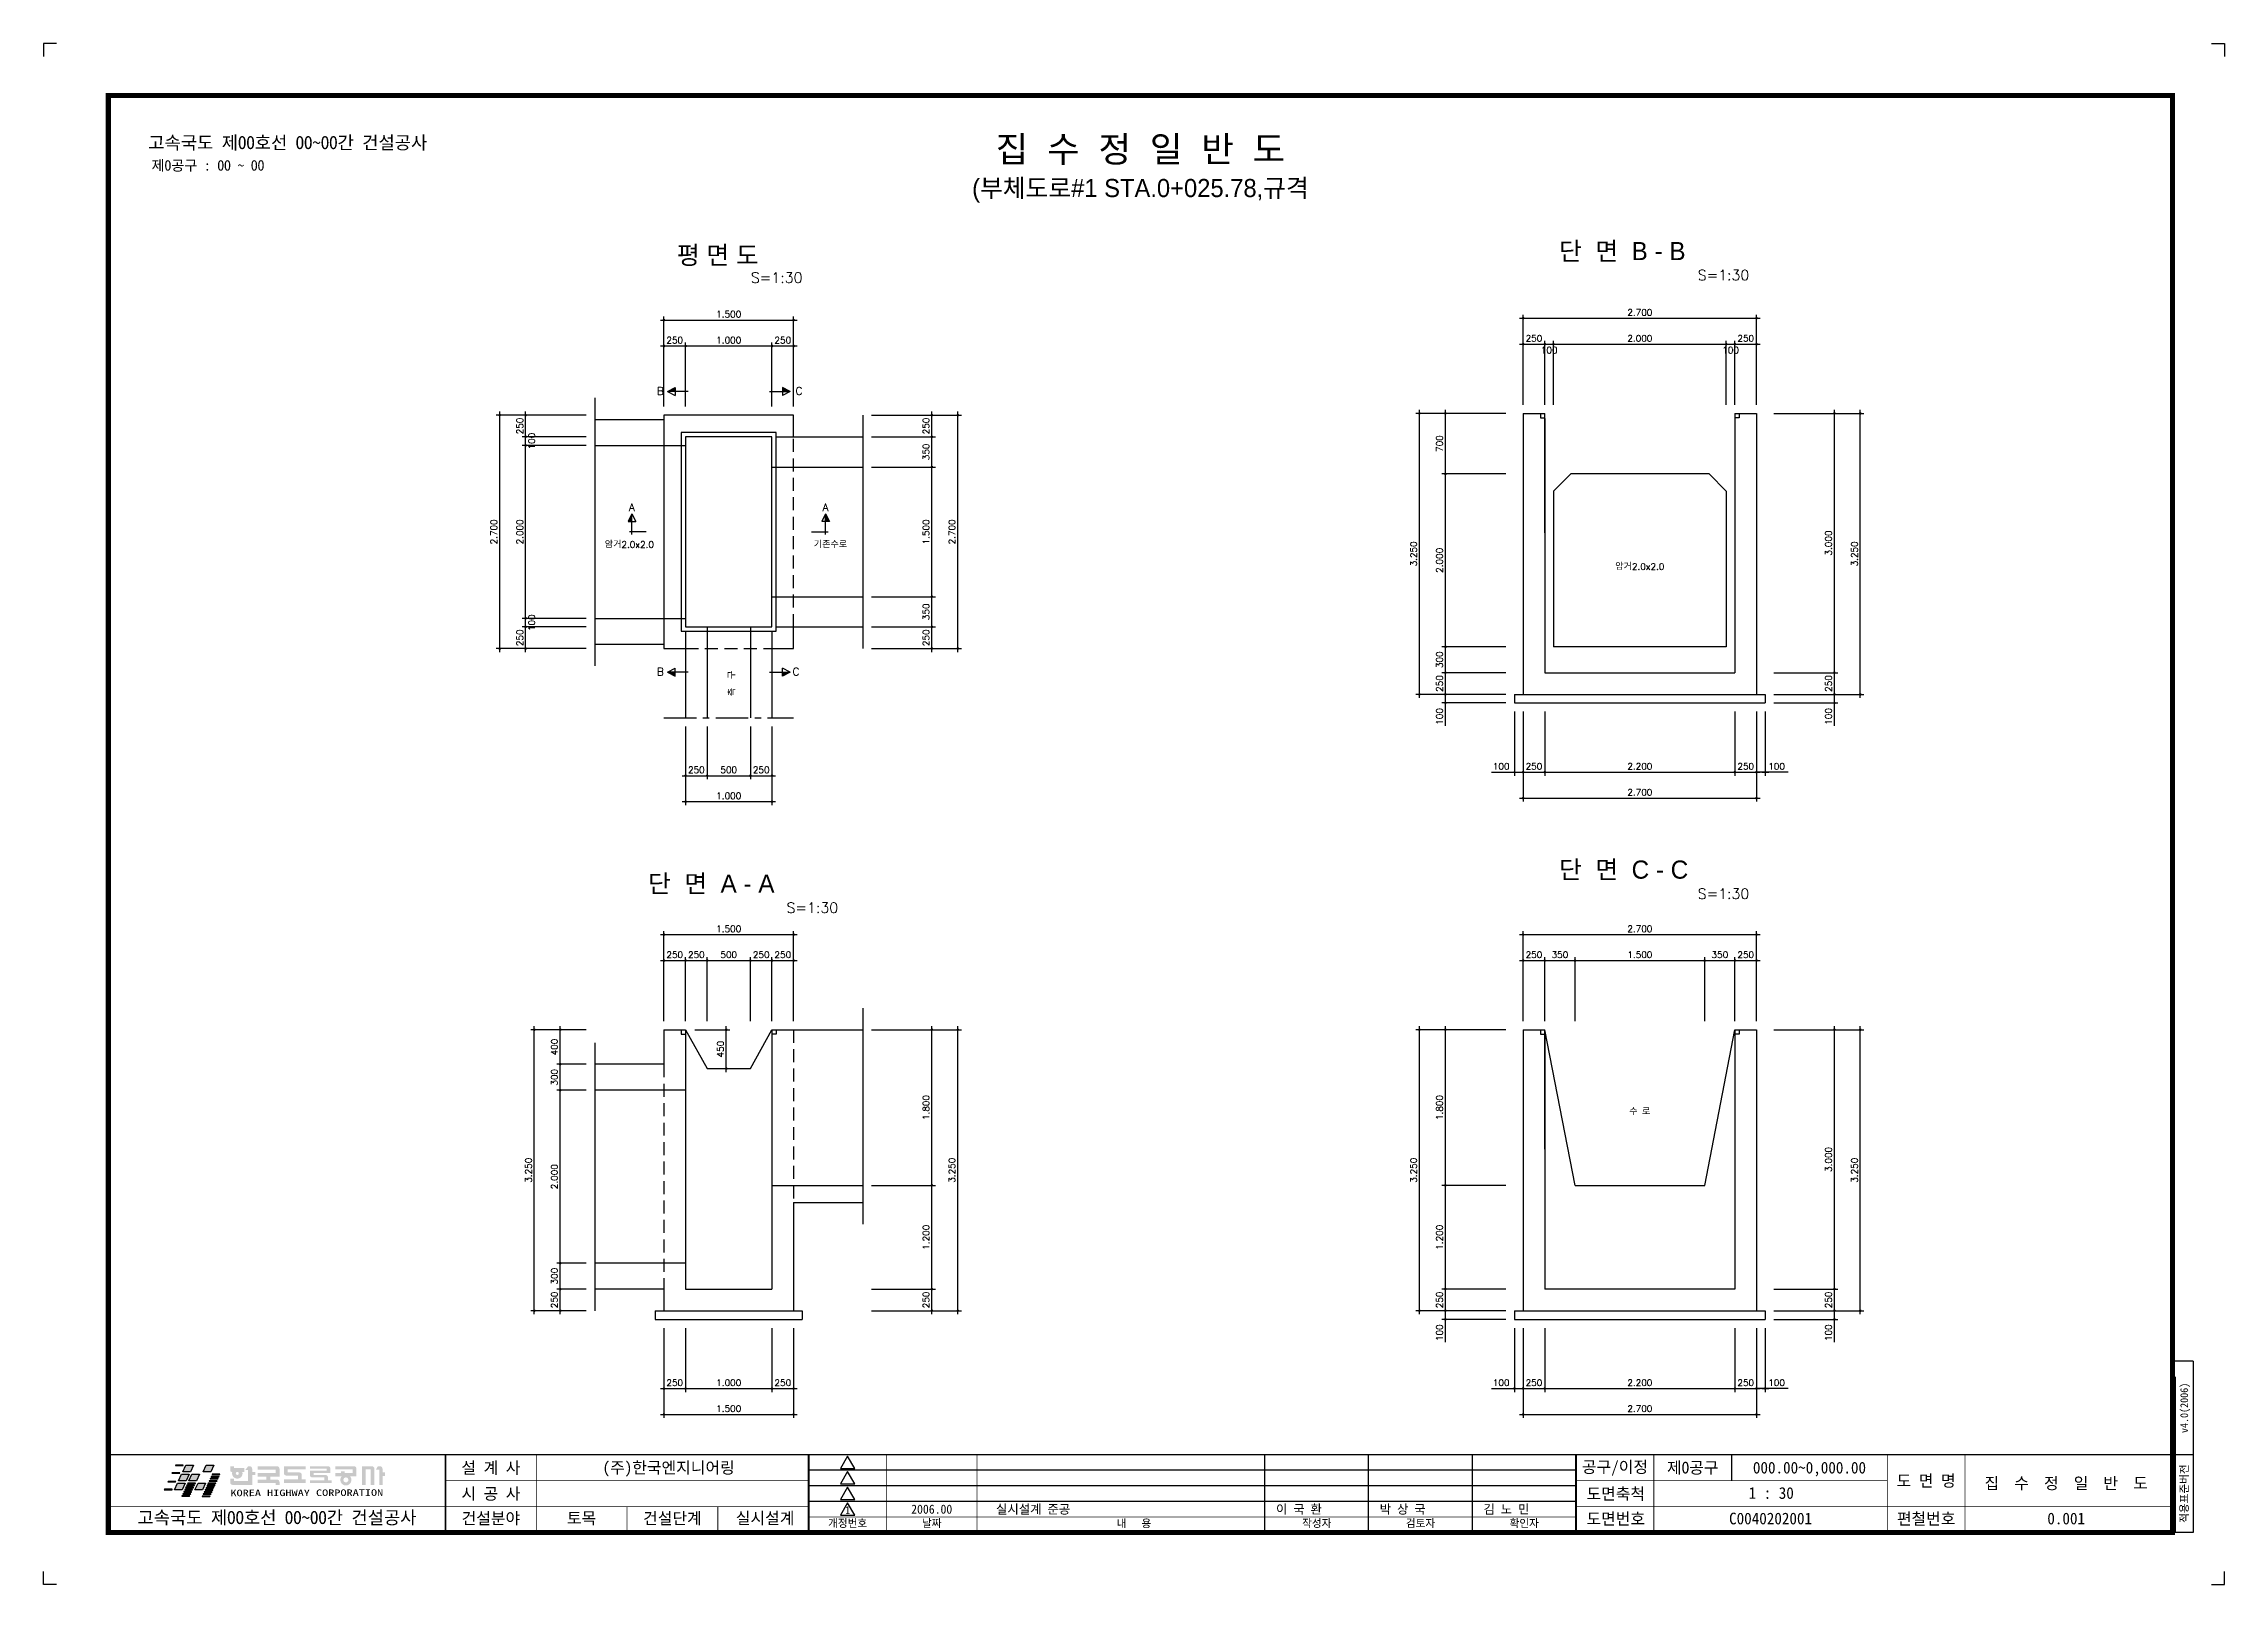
# Model space of a CAD drawing. Extents: x -43122 to -17892, y 49464 to 67284.
import ezdxf
from ezdxf.enums import TextEntityAlignment as Align

# ---------------------------------------------------------------- set-up
doc = ezdxf.new("R2010")
doc.units = 0
doc.header["$LTSCALE"] = 300
for name, pattern in [('A-CENTR01', [2, 1.25, -0.25, 0.25, -0.25]), ('A-DASHD01', [0.75, 0.5, -0.25]), ('CENTER', [2, 1.25, -0.25, 0.25, -0.25])]:
    doc.linetypes.add(name, pattern=pattern)
doc.layers.get('0').update_dxf_attribs({"linetype": 'CONTINUOUS'})
for name, color, linetype in [('CS-CONC-LEAN', 3, 'CONTINUOUS'), ('CS-CONC-MAJR', 4, 'CONTINUOUS'), ('CS-CONC-MINR', 3, 'A-DASHD01'), ('CS-CONC-REFR', 4, 'A-CENTR01'), ('CS-CUTL', 1, 'CONTINUOUS'), ('CS-DIML', 1, 'CONTINUOUS'), ('CS-DIMT', 3, 'CONTINUOUS'), ('CS-LEAL', 1, 'CONTINUOUS'), ('CS-MISC', 3, 'CONTINUOUS'), ('CX-BORD-LIN1', 4, 'CONTINUOUS'), ('CX-BORD-LIN2', 3, 'CONTINUOUS'), ('CX-BORD-TEX2', 7, 'CONTINUOUS'), ('CX-BORD-TEX3', 6, 'CONTINUOUS'), ('CX-MISC', 2, 'CONTINUOUS'), ('CZ-TEX1', 6, 'CONTINUOUS')]:
    doc.layers.add(name, color=color, linetype=linetype)
doc.styles.add('DTXT', font='ROMANS.SHX', dxfattribs={"bigfont": 'WHGTXT.SHX'})
doc.styles.add('GHS', font='romans', dxfattribs={"bigfont": 'WHGTXT.SHX'})
doc.styles.add('LOGOTEXT1', font='DotumChe.ttf', dxfattribs={"width": 0.97})
doc.styles.add('TB_TEXT', font='DotumChe.ttf')
doc.styles.add('TB_WBTXT', font='HYGTRE.TTF')
doc.styles.add('TB_WMTXT', font='DotumChe.ttf')
doc.styles.add('WBMTXT', font='')
doc.styles.add('WMMTXT', font='ROMANS.SHX', dxfattribs={"bigfont": 'WHGTXT.SHX'})
doc.styles.get('WBMTXT').set_extended_font_data('TaeGulim')

# ---------------------------------------------------------------- blocks, each defined once
blk = doc.blocks.new('CXGLOGO-UNIT-KHCS')
h = blk.add_hatch(color=256)
h.paths.add_polyline_path([(-7.93, -3.42), (-7.86, -3.27), (-10.86, -3.27), (-10.93, -3.42)])
h.paths.add_polyline_path([(-6.56, -0.42), (-6.49, -0.27), (-9.49, -0.27), (-9.56, -0.42)])
h.paths.add_polyline_path([(-5.01, 2.99), (-4.94, 3.14), (-7.94, 3.14), (-8.01, 2.99)])
h.paths.add_polyline_path([(-3.67, 5.93), (-3.6, 6.08), (-6.61, 6.08), (-6.67, 5.93)])
h.paths.add_polyline_path([(6.64, -6.02), (6.71, -5.87), (3.71, -5.87), (3.64, -6.02)])
h.paths.add_polyline_path([(7.02, -5.19), (7.09, -5.04), (4.09, -5.04), (4.02, -5.19)])
h.paths.add_polyline_path([(7.4, -4.36), (7.47, -4.21), (4.47, -4.21), (4.4, -4.36)])
h.paths.add_polyline_path([(7.78, -3.54), (7.84, -3.39), (4.84, -3.39), (4.77, -3.54)])
h.paths.add_polyline_path([(8.15, -2.71), (8.22, -2.56), (5.22, -2.56), (5.15, -2.71)])
h.paths.add_polyline_path([(8.53, -1.88), (8.6, -1.73), (5.6, -1.73), (5.53, -1.88)])
h.paths.add_polyline_path([(8.91, -1.05), (8.97, -0.9), (5.97, -0.9), (5.9, -1.05)])
h.paths.add_polyline_path([(9.34, -0.09), (9.41, 0.06), (6.41, 0.06), (6.34, -0.09)])
h.paths.add_polyline_path([(9.72, 0.74), (9.79, 0.89), (6.78, 0.89), (6.72, 0.74)])
h.paths.add_polyline_path([(10.09, 1.57), (10.16, 1.72), (7.16, 1.72), (7.09, 1.57)])
h.paths.add_polyline_path([(10.47, 2.4), (10.54, 2.55), (7.54, 2.55), (7.47, 2.4)])
h.paths.add_polyline_path([(-1.21, -5.97), (-1.14, -5.82), (-4.14, -5.82), (-4.21, -5.97)])
h.paths.add_polyline_path([(-0.83, -5.14), (-0.76, -4.99), (-3.76, -4.99), (-3.83, -5.14)])
h.paths.add_polyline_path([(-0.45, -4.31), (-0.39, -4.16), (-3.39, -4.16), (-3.46, -4.31)])
h.paths.add_polyline_path([(-0.08, -3.48), (-0.01, -3.33), (-3.01, -3.33), (-3.08, -3.48)])
h.paths.add_polyline_path([(0.3, -2.65), (0.37, -2.5), (-2.63, -2.5), (-2.7, -2.65)])
h.paths.add_polyline_path([(1.05, -1), (1.12, -0.85), (-1.88, -0.85), (-1.95, -1)])
h.paths.add_polyline_path([(0.68, -1.83), (0.74, -1.68), (-2.26, -1.68), (-2.32, -1.83)])
h.paths.add_polyline_path([(2.06, -0.9), (5.01, -0.9), (3.85, -3.44), (0.9, -3.44)])
h.paths.add_polyline_path([(5.19, 5.99), (8.14, 5.99), (6.98, 3.44), (4.03, 3.44)])
h.paths.add_polyline_path([(-2.69, 5.99), (0.26, 5.99), (-0.89, 3.44), (-3.85, 3.44)])
h.paths.add_polyline_path([(-0.32, 2.54), (2.63, 2.54), (1.48, 0), (-1.48, 0)])
h.paths.add_polyline_path([(-5.82, -0.9), (-2.87, -0.9), (-4.02, -3.44), (-6.98, -3.44)])
h.paths.add_polyline_path([(-4.26, 2.54), (-1.3, 2.54), (-2.46, 0), (-5.41, 0)])
at = {"linetype": 'Continuous'}
for points in [[(-5.01, 2.99), (-4.94, 3.14), (-7.94, 3.14), (-8.01, 2.99)], [(-3.67, 5.93), (-3.6, 6.08), (-6.61, 6.08), (-6.67, 5.93)], [(-4.26, 2.54), (-1.3, 2.54), (-2.46, 0), (-5.41, 0)], [(-2.69, 5.99), (0.26, 5.99), (-0.89, 3.44), (-3.85, 3.44)], [(-0.32, 2.54), (2.63, 2.54), (1.48, 0), (-1.48, 0)], [(5.19, 5.99), (8.14, 5.99), (6.98, 3.44), (4.03, 3.44)], [(9.34, -0.09), (9.41, 0.06), (6.41, 0.06), (6.34, -0.09)], [(9.72, 0.74), (9.79, 0.89), (6.78, 0.89), (6.72, 0.74)], [(10.09, 1.57), (10.16, 1.72), (7.16, 1.72), (7.09, 1.57)], [(10.47, 2.4), (10.54, 2.55), (7.54, 2.55), (7.47, 2.4)], [(-7.93, -3.42), (-7.86, -3.27), (-10.86, -3.27), (-10.93, -3.42)], [(-6.56, -0.42), (-6.49, -0.27), (-9.49, -0.27), (-9.56, -0.42)], [(-5.82, -0.9), (-2.87, -0.9), (-4.02, -3.44), (-6.98, -3.44)], [(-1.21, -5.97), (-1.14, -5.82), (-4.14, -5.82), (-4.21, -5.97)], [(-0.83, -5.14), (-0.76, -4.99), (-3.76, -4.99), (-3.83, -5.14)], [(-0.45, -4.31), (-0.39, -4.16), (-3.39, -4.16), (-3.46, -4.31)], [(-0.08, -3.48), (-0.01, -3.33), (-3.01, -3.33), (-3.08, -3.48)], [(0.3, -2.65), (0.37, -2.5), (-2.63, -2.5), (-2.7, -2.65)], [(0.68, -1.83), (0.74, -1.68), (-2.26, -1.68), (-2.32, -1.83)], [(1.05, -1), (1.12, -0.85), (-1.88, -0.85), (-1.95, -1)], [(2.06, -0.9), (5.01, -0.9), (3.85, -3.44), (0.9, -3.44)], [(6.64, -6.02), (6.71, -5.87), (3.71, -5.87), (3.64, -6.02)], [(7.02, -5.19), (7.09, -5.04), (4.09, -5.04), (4.02, -5.19)], [(7.4, -4.36), (7.47, -4.21), (4.47, -4.21), (4.4, -4.36)], [(7.78, -3.54), (7.84, -3.39), (4.84, -3.39), (4.77, -3.54)], [(8.15, -2.71), (8.22, -2.56), (5.22, -2.56), (5.15, -2.71)], [(8.53, -1.88), (8.6, -1.73), (5.6, -1.73), (5.53, -1.88)], [(8.91, -1.05), (8.97, -0.9), (5.97, -0.9), (5.9, -1.05)]]:
    blk.add_lwpolyline(points, close=True, dxfattribs=at)
blk = doc.blocks.new('CXGLOGO-KHCS')
h = blk.add_hatch(color=256)
h.paths.add_polyline_path([(14.47, 3.95, -0.000017), (14.47, 3.95), (14.47, 5.62), (15.9, 5.62), (15.9, 4.9), (19.97, 4.9), (19.97, 3.47), (19.16, 3.47, -1.35405), (15.27, 3.47), (14.94, 3.47, -0.414214)], flags=17)
h.paths.add_polyline_path([(16.62, 2.87, -1), (17.82, 2.87, -1)], flags=16)
h.paths.add_polyline_path([(22.96, 2.27), (24.16, 2.27), (24.16, 3.47), (22.96, 3.47), (22.96, 4.66, 0.414214), (22, 5.62), (21.4, 5.62), (20.33, 4.19), (21.4, 4.19), (21.4, -0.12), (15.9, -0.12), (15.9, 0.84), (14.47, 0.84), (14.47, -0.6, 0.414214), (15.42, -1.56), (22.96, -1.56)])
h.paths.add_polyline_path([(33.49, 4.66, 0.414209), (32.53, 5.62), (25.11, 5.62), (25.11, 4.3), (32.05, 4.3), (32.05, 2.99), (25.11, 2.99), (25.11, 1.67), (28.46, 1.67), (28.46, 0.48), (25.11, 0.48), (25.11, -0.84), (32.05, -0.84), (32.05, -1.56), (33.49, -1.56), (33.49, -0.48, 0.414201), (32.53, 0.48), (29.9, 0.48), (29.9, 1.67), (33.49, 1.67)])
h.paths.add_polyline_path([(41.14, 3.23), (36.6, 3.23), (36.6, 4.42), (43.54, 4.42), (43.54, 5.62), (35.16, 5.62), (35.16, 2.99, 0.414214), (36.12, 2.03), (40.67, 2.03), (40.67, 0.6), (35.16, 0.6), (35.16, -0.84), (43.54, -0.84), (43.54, 0.6), (42.1, 0.6), (42.1, 2.27, 0.414214)])
h.paths.add_polyline_path([(51.23, 2.27), (46.65, 2.27), (46.65, 2.99), (53.15, 2.99), (53.15, 4.66, 0.414214), (52.19, 5.62), (45.21, 5.62), (45.21, 4.66), (51.71, 4.66), (51.71, 3.95), (45.21, 3.95), (45.21, 2.27, 0.4142), (46.17, 1.31), (50.76, 1.31), (50.76, 0.24), (45.21, 0.24), (45.21, -0.84), (53.63, -0.84), (53.63, 0.24), (52.19, 0.24), (52.19, 1.31, 0.414214)])
h.paths.add_polyline_path([(63.18, 4.66, 0.414214), (62.22, 5.62), (55, 5.62), (55, 4.42), (61.74, 4.42), (61.74, 2.99), (58.61, 2.99), (58.61, 3.71), (57.17, 3.71), (57.17, 2.99), (55, 2.99), (55, 1.79), (57.48, 1.79, 2.236147), (60.69, 1.79), (63.18, 1.79)])
h.paths.add_polyline_path([(60.05, 0.36, -1), (58.13, 0.36, -1)], flags=16)
h.paths.add_polyline_path([(70.1, 4.66, 0.414214), (69.14, 5.62), (65.31, 5.62), (65.31, -1.56), (66.75, -1.56), (66.75, 4.42), (68.66, 4.42), (68.66, -1.56), (70.1, -1.56)])
h.paths.add_polyline_path([(73.21, 1.91), (74.16, 1.91), (74.16, 3.23), (73.21, 3.23), (73.21, 4.66, 0.414214), (72.25, 5.62), (71.41, 5.62), (70.69, 4.3), (72.01, 4.3), (72.01, -1.56), (73.21, -1.56)])
blk.add_blockref('CXGLOGO-UNIT-KHCS', (0, 0))
at = {"style": 'LOGOTEXT1', "width": 1.38278}
blk.add_text('KOREA HIGHWAY CORPORATION', height=2.5, rotation=0.14237, dxfattribs=at).set_placement((14.57, -5.93), (73.49, -5.78), align=Align.FIT)
blk = doc.blocks.new('CXBLKA1-KHCA')
at = {"layer": 'CX-BORD-LIN1', "const_width": 2}
blk.add_lwpolyline([(796, 0), (0, 0), (0, 554), (796, 554)], close=True, dxfattribs=at)
at = {"layer": 'CX-BORD-LIN1'}
for points, const_width in [([(796, 30), (0, 30)], 0.6), ([(130, 0), (130, 30)], 0.6), ([(165, 0), (165, 30)], 0.3), ([(270, 0), (270, 30)], 0.8), ([(270, 0), (270, 30)], 0.6), ([(300, 0), (300, 30)], 0.3), ([(335, 0), (335, 30)], 0.3), ([(566, 0), (566, 30)], 0.8), ([(566, 0), (566, 30)], 0.6), ([(686, 0), (686, 30)], 0.3), ([(566, 6), (270, 6)], 0.2)]:
    blk.add_lwpolyline(points, dxfattribs=dict(at, const_width=const_width))
for points in [[(285.08, 29.47), (282.34, 24.71), (287.83, 24.71)], [(285.08, 23.47), (282.34, 18.71), (287.83, 18.71)], [(285.08, 17.47), (282.34, 12.71), (287.83, 12.71)], [(285.08, 11.47), (282.34, 6.71), (287.83, 6.71)]]:
    blk.add_lwpolyline(points, close=True, dxfattribs=at)
for points in [[(446, 0), (446, 30)], [(486, 0), (486, 30)], [(526, 0), (526, 30)]]:
    blk.add_lwpolyline(points, dxfattribs=at)
at = {"layer": 'CX-BORD-LIN2'}
for p, q in [((804, 66.03), (796, 66.03)), ((797, 60), (797, 0)), ((804, 66.03), (804, 0)), ((804, 30), (796, 30)), ((804, 0), (797, 0))]:
    blk.add_line(p, q, dxfattribs=at)
at = {"layer": 'CX-BORD-LIN2', "const_width": 0.3}
for points in [[(596, 0), (596, 30)], [(716, 0), (716, 30)], [(270, 20), (130, 20)], [(686, 20), (566, 20)], [(270, 10), (0, 10)], [(200, 0), (200, 10)], [(235, 0), (235, 10)], [(796, 10), (566, 10)]]:
    blk.add_lwpolyline(points, dxfattribs=at)
at = {"layer": 'CX-BORD-LIN2'}
for points in [[(626, 20), (626, 30)], [(566, 24), (270, 24)], [(566, 18), (270, 18)], [(566, 12), (270, 12)]]:
    blk.add_lwpolyline(points, dxfattribs=at)
at = {"layer": 'CX-MISC'}
blk.add_line((811, 574), (816, 574), dxfattribs=at)
for points in [[(-20, 574), (-25, 574), (-25, 569)], [(811, 574), (816, 574), (816, 569)], [(-20, -20), (-25, -20), (-25, -15)], [(811, -20), (816, -20), (816, -15)]]:
    blk.add_lwpolyline(points, dxfattribs=at)
blk.add_blockref('CXGLOGO-KHCS', (32.49, 19.92), dxfattribs=at)
at = {"layer": 'CX-BORD-LIN1', "style": 'TB_TEXT'}
for tag, height, p in [('TR_RNUM4', 3, (285.11, 26.64)), ('TR_RDAT4', 3.5, (317.5, 27)), ('TR_DGN4', 3.5, (459.12, 27)), ('TR_CHK4', 3.5, (499.12, 27)), ('TR_APP4', 3.5, (539.12, 27)), ('TR_RNUM3', 3, (285.11, 20.64)), ('TR_RDAT3', 3.5, (317.5, 21)), ('TR_DGN3', 3.5, (459.12, 21)), ('TR_CHK3', 3.5, (499.12, 21)), ('TR_APP3', 3.5, (539.12, 21)), ('TR_RNUM2', 3, (285.11, 14.64)), ('TR_RNUM1', 3, (285.11, 8.64)), ('TR_RDAT2', 3.5, (317.5, 15)), ('TR_RDAT1', 3.5, (317.5, 9)), ('TR_DGN2', 3.5, (459.12, 15)), ('TR_DGN1', 3.5, (459.12, 9)), ('TR_CHK2', 3.5, (499.12, 15)), ('TR_CHK1', 3.5, (499.12, 9)), ('TR_APP2', 3.5, (539.12, 15)), ('TR_APP1', 3.5, (539.12, 9))]:
    blk.add_attdef(tag, text='', height=height, dxfattribs=at).set_placement(p, align=Align.MIDDLE_CENTER)
for tag, p in [('TR_RCON4', (342.3, 27)), ('TR_RCON3', (342.3, 21)), ('TR_RCON2', (342.3, 15)), ('TR_RCON1', (342.3, 9))]:
    blk.add_attdef(tag, text='', height=3.5, dxfattribs=at).set_placement(p, align=Align.MIDDLE_LEFT)
at = {"layer": 'CX-BORD-LIN2', "style": 'TB_TEXT'}
blk.add_text('적용표준버전', height=3, rotation=90, dxfattribs=at).set_placement((800.5, 15), align=Align.MIDDLE_CENTER)
blk.add_attdef('TD_VERSION', text='', height=3, rotation=90, dxfattribs=at).set_placement((800.5, 48.01), align=Align.MIDDLE_CENTER)
at = {"layer": 'CX-BORD-TEX2', "style": 'TB_WMTXT'}
for tag, height, p in [('TB_CNAME', 5, (15.34, 531.83)), ('TB_CSCOP', 4, (16.63, 523.83))]:
    blk.add_attdef(tag, text='', height=height, dxfattribs=at).set_placement(p, align=Align.BOTTOM_LEFT)
at = {"layer": 'CX-BORD-TEX2', "style": 'TB_WBTXT'}
for tag, height, p in [('TB_MTITIL', 10, (398, 533.33)), ('TB_STITL', 7, (398, 518.33))]:
    blk.add_attdef(tag, text='', height=height, dxfattribs=at).set_placement(p, align=Align.MIDDLE_CENTER)
at = {"layer": 'CX-BORD-TEX3', "style": 'TB_TEXT'}
for s, height, p in [('설 계 사', 4.5, (147.5, 25)), ('공구/이정', 4.5, (581, 25)), ('시 공 사', 4.5, (147.5, 15)), ('도면축척', 4.5, (581.29, 15)), ('도 면 명', 4.5, (701, 20)), ('건설분야', 4.5, (147.5, 5.53)), ('건설단계', 4.5, (217.5, 5.53)), ('개정번호', 3, (285.08, 3.66)), ('날짜', 3, (317.5, 3.66)), ('내   용', 3, (395.5, 3.58)), ('작성자', 3, (466, 3.66)), ('검토자', 3, (506, 3.66)), ('확인자', 3, (546, 3.66)), ('도면번호', 4.5, (581.29, 5.39)), ('편철번호', 4.5, (701, 5.39))]:
    blk.add_text(s, height=height, dxfattribs=at).set_placement(p, align=Align.MIDDLE)
for tag, height, p in [('TD_DCOMP', 4.5, (217.5, 25)), ('TD_CSECT', 4.5, (611, 25)), ('TD_CDIST', 4.5, (656, 25)), ('TD_DNAME_TOP', 4.5, (755, 25)), ('TD_CCOMP', 4.5, (217.5, 15)), ('TD_HSCAL', 4.5, (626.7, 15.24)), ('TD_VSCAL', 4.5, (655.78, 15.24)), ('TD_DNAME_MAIN', 4.5, (755, 19.01)), ('TD_DNAME_BOT', 3, (755, 13.65)), ('TD_CNAME', 5, (65, 5.75)), ('TD_FIELD', 4.5, (182.5, 5.53)), ('TD_CSTEP', 4.5, (253.24, 5.53)), ('TD_DWGCODE', 4.5, (641, 5.39)), ('TD_DWGNO', 4.5, (755, 5.39))]:
    blk.add_attdef(tag, text='', height=height, dxfattribs=at).set_placement(p, align=Align.MIDDLE_CENTER)

msp = doc.modelspace()

# ---------------------------------------------------------------- linework, layer by layer
at = {"layer": 'CS-CONC-LEAN'}
for p, q in [((-26104, 59758), (-23204, 59758)), ((-26104, 59758), (-26104, 59658)), ((-26104, 59658), (-23204, 59658)), ((-23204, 59758), (-23204, 59658)), ((-36045, 52629), (-34345, 52629)), ((-36045, 52629), (-36045, 52529)), ((-36045, 52529), (-34345, 52529)), ((-34345, 52629), (-34345, 52529)), ((-26104, 52629), (-23204, 52629)), ((-26104, 52629), (-26104, 52529)), ((-26104, 52529), (-23204, 52529)), ((-23204, 52629), (-23204, 52529))]:
    msp.add_line(p, q, dxfattribs=at)
at = {"layer": 'CS-CONC-MAJR'}
for p, q in [((-36745, 62937), (-35945, 62937)), ((-26004, 63008), (-26004, 59758)), ((-26004, 63008), (-25754, 63008)), ((-25804, 63008), (-25804, 62958)), ((-25804, 62958), (-25754, 62958)), ((-25754, 61628), (-25754, 63008)), ((-25754, 62947), (-25754, 60008)), ((-23554, 63008), (-23554, 60008)), ((-23554, 63008), (-23304, 63008)), ((-23504, 62958), (-23554, 62958)), ((-23504, 63008), (-23504, 62958)), ((-23354, 63008), (-23354, 63008)), ((-23304, 63008), (-23304, 59758)), ((-36745, 62637), (-35695, 62637)), ((-34645, 62737), (-33645, 62737)), ((-34695, 62387), (-33645, 62387)), ((-25654, 62108), (-25454, 62308)), ((-25654, 62108), (-25654, 60308)), ((-23854, 62308), (-25454, 62308)), ((-23854, 62308), (-23654, 62108)), ((-23654, 62108), (-23654, 60308)), ((-34695, 60887), (-33645, 60887)), ((-36745, 60637), (-35695, 60637)), ((-36745, 60337), (-35945, 60337)), ((-35695, 60487), (-35695, 59487)), ((-35445, 60537), (-35445, 59487)), ((-34945, 60537), (-34945, 59487)), ((-34695, 60487), (-34695, 59487)), ((-34645, 60537), (-33645, 60537)), ((-23654, 60308), (-25654, 60308)), ((-25754, 60008), (-23554, 60008)), ((-35945, 55879), (-35695, 55879)), ((-35945, 55879), (-35945, 55479)), ((-35745, 55879), (-35745, 55829)), ((-35745, 55829), (-35695, 55829)), ((-35695, 55879), (-35695, 52879)), ((-34695, 55879), (-33645, 55879)), ((-34695, 55879), (-34695, 52879)), ((-34645, 55829), (-34695, 55829)), ((-34645, 55879), (-34645, 55829)), ((-26004, 55879), (-26004, 52629)), ((-26004, 55879), (-25754, 55879)), ((-25804, 55879), (-25804, 55829)), ((-25804, 55829), (-25754, 55829)), ((-25754, 54499), (-25754, 55879)), ((-25404, 54079), (-25754, 55879)), ((-25754, 55819), (-25754, 52879)), ((-23904, 54079), (-23554, 55879)), ((-23554, 55879), (-23554, 52879)), ((-23554, 55879), (-23304, 55879)), ((-23504, 55829), (-23554, 55829)), ((-23504, 55879), (-23504, 55829)), ((-23354, 55879), (-23354, 55879)), ((-23304, 55879), (-23304, 52629)), ((-35945, 55479), (-36745, 55479)), ((-35695, 55179), (-36745, 55179)), ((-34695, 54079), (-33645, 54079)), ((-25404, 54079), (-23904, 54079)), ((-34445, 53879), (-33645, 53879)), ((-34445, 53879), (-34445, 52629)), ((-35695, 53179), (-36745, 53179)), ((-35945, 52879), (-36745, 52879)), ((-35945, 52879), (-35945, 52629)), ((-35695, 52879), (-34695, 52879)), ((-23554, 52879), (-25754, 52879))]:
    msp.add_line(p, q, dxfattribs=at)
for points in [[(-34445, 62737), (-34445, 62987), (-35945, 62987), (-35945, 60287), (-35695, 60287)], [(-34695, 60287), (-34445, 60287), (-34445, 60537)], [(-35695, 55879), (-35445, 55429), (-34945, 55429), (-34695, 55879)]]:
    msp.add_lwpolyline(points, dxfattribs=at)
for points in [[(-35745, 62787), (-35745, 60487), (-34645, 60487), (-34645, 62787)], [(-35695, 62737), (-35695, 60537), (-34695, 60537), (-34695, 62737)]]:
    msp.add_lwpolyline(points, close=True, dxfattribs=at)
at = {"layer": 'CS-CONC-MINR'}
for p, q in [((-34445, 55879), (-34445, 53879)), ((-35945, 55479), (-35945, 52879))]:
    msp.add_line(p, q, dxfattribs=at)
for points in [[(-34445, 60537), (-34445, 62737)], [(-35695, 60287), (-34695, 60287)]]:
    msp.add_lwpolyline(points, dxfattribs=at)
at = {"layer": 'CS-CUTL'}
for p, q in [((-36745, 63187), (-36745, 60087)), ((-33645, 62987), (-33645, 60287)), ((-33645, 56129), (-33645, 53629)), ((-36745, 55729), (-36745, 52629))]:
    msp.add_line(p, q, dxfattribs=at)
at = {"layer": 'CS-DIML'}
for p, q in [((-35985, 64087), (-35904, 64087)), ((-35945, 63787), (-35945, 64128)), ((-35945, 64087), (-34445, 64087)), ((-34485, 64087), (-34404, 64087)), ((-34445, 63787), (-34445, 64128)), ((-26045, 64108), (-25964, 64108)), ((-26004, 63808), (-26004, 64148)), ((-26004, 64108), (-23304, 64108)), ((-23345, 64108), (-23264, 64108)), ((-23304, 63808), (-23304, 64148)), ((-26004, 63108), (-26004, 63848)), ((-25754, 63108), (-25754, 63848)), ((-25654, 63108), (-25654, 63848)), ((-23654, 63108), (-23654, 63848)), ((-23554, 63108), (-23554, 63848)), ((-23304, 63108), (-23304, 63848)), ((-35985, 63787), (-35904, 63787)), ((-35945, 63087), (-35945, 63828)), ((-35945, 63787), (-34445, 63787)), ((-35735, 63787), (-35654, 63787)), ((-35695, 63087), (-35695, 63828)), ((-34735, 63787), (-34654, 63787)), ((-34695, 63087), (-34695, 63828)), ((-34485, 63787), (-34404, 63787)), ((-34445, 63087), (-34445, 63828)), ((-26045, 63808), (-25964, 63808)), ((-26004, 63808), (-23304, 63808)), ((-25795, 63808), (-25714, 63808)), ((-25695, 63808), (-25614, 63808)), ((-23695, 63808), (-23614, 63808)), ((-23595, 63808), (-23514, 63808)), ((-23345, 63808), (-23264, 63808)), ((-35695, 63098), (-35695, 63291)), ((-34695, 63098), (-34695, 63291)), ((-37545, 62987), (-37885, 62987)), ((-37845, 62947), (-37845, 63028)), ((-37845, 60287), (-37845, 62987)), ((-36845, 62987), (-37585, 62987)), ((-37545, 62947), (-37545, 63028)), ((-37545, 60287), (-37545, 62987)), ((-33545, 62987), (-32804, 62987)), ((-32845, 62947), (-32845, 63028)), ((-32845, 60287), (-32845, 62987)), ((-32845, 62987), (-32504, 62987)), ((-32545, 62947), (-32545, 63028)), ((-32545, 60287), (-32545, 62987)), ((-26904, 63008), (-27245, 63008)), ((-27204, 62967), (-27204, 63048)), ((-27204, 59758), (-27204, 63008)), ((-26204, 63008), (-26945, 63008)), ((-26904, 62967), (-26904, 63048)), ((-26904, 59758), (-26904, 63008)), ((-23104, 63008), (-22364, 63008)), ((-22404, 62967), (-22404, 63048)), ((-22404, 59758), (-22404, 63008)), ((-22404, 63008), (-22064, 63008)), ((-22104, 62967), (-22104, 63048)), ((-22104, 59758), (-22104, 63008)), ((-36845, 62737), (-37585, 62737)), ((-36845, 62637), (-37585, 62637)), ((-37545, 62697), (-37545, 62778)), ((-37545, 62597), (-37545, 62678)), ((-33545, 62737), (-32804, 62737)), ((-32845, 62697), (-32845, 62778)), ((-33545, 62387), (-32804, 62387)), ((-32845, 62347), (-32845, 62428)), ((-26904, 62267), (-26904, 62348)), ((-26204, 62308), (-26945, 62308)), ((-33545, 60887), (-32804, 60887)), ((-32845, 60847), (-32845, 60928)), ((-36845, 60637), (-37585, 60637)), ((-37545, 60597), (-37545, 60678)), ((-37545, 60497), (-37545, 60578)), ((-32845, 60497), (-32845, 60578)), ((-37845, 60247), (-37845, 60328)), ((-36845, 60537), (-37585, 60537)), ((-37545, 60247), (-37545, 60328)), ((-33545, 60537), (-32804, 60537)), ((-32845, 60247), (-32845, 60328)), ((-32545, 60247), (-32545, 60328)), ((-26204, 60308), (-26945, 60308)), ((-26904, 60267), (-26904, 60348)), ((-37545, 60287), (-37885, 60287)), ((-36845, 60287), (-37585, 60287)), ((-33545, 60287), (-32804, 60287)), ((-32845, 60287), (-32504, 60287)), ((-26904, 59967), (-26904, 60048)), ((-22404, 59967), (-22404, 60048)), ((-27204, 59717), (-27204, 59798)), ((-26204, 60008), (-26945, 60008)), ((-26904, 59717), (-26904, 59798)), ((-23104, 60008), (-22364, 60008)), ((-22404, 59717), (-22404, 59798)), ((-22104, 59717), (-22104, 59798)), ((-26904, 59758), (-27245, 59758)), ((-26204, 59758), (-26945, 59758)), ((-26204, 59658), (-26945, 59658)), ((-26904, 59393), (-26904, 59758)), ((-26104, 59558), (-26104, 58817)), ((-26004, 59558), (-26004, 58817)), ((-25754, 59558), (-25754, 58817)), ((-23554, 59558), (-23554, 58817)), ((-23304, 59558), (-23304, 58817)), ((-23204, 59558), (-23204, 58817)), ((-23104, 59758), (-22364, 59758)), ((-23104, 59658), (-22364, 59658)), ((-22404, 59758), (-22064, 59758)), ((-22404, 59393), (-22404, 59758)), ((-35695, 59387), (-35695, 58777)), ((-35445, 59387), (-35445, 58777)), ((-34945, 59387), (-34945, 58777)), ((-34695, 59387), (-34695, 58777)), ((-35735, 58817), (-35654, 58817)), ((-35695, 58817), (-34695, 58817)), ((-35695, 58817), (-35695, 58477)), ((-35485, 58817), (-35404, 58817)), ((-34985, 58817), (-34904, 58817)), ((-34735, 58817), (-34654, 58817)), ((-34695, 58817), (-34695, 58477)), ((-26369, 58858), (-26004, 58858)), ((-26145, 58858), (-26064, 58858)), ((-26045, 58858), (-25964, 58858)), ((-26004, 58858), (-23304, 58858)), ((-26004, 58858), (-26004, 58517)), ((-25795, 58858), (-25714, 58858)), ((-23595, 58858), (-23514, 58858)), ((-23345, 58858), (-23264, 58858)), ((-23304, 58858), (-23304, 58517)), ((-22939, 58858), (-23304, 58858)), ((-23245, 58858), (-23164, 58858)), ((-26045, 58558), (-25964, 58558)), ((-26004, 58558), (-23304, 58558)), ((-23345, 58558), (-23264, 58558)), ((-35735, 58517), (-35654, 58517)), ((-35695, 58517), (-34695, 58517)), ((-34735, 58517), (-34654, 58517)), ((-35945, 56679), (-35945, 57020)), ((-34445, 56679), (-34445, 57020)), ((-26004, 56679), (-26004, 57020)), ((-23304, 56679), (-23304, 57020)), ((-35985, 56979), (-35904, 56979)), ((-35945, 56979), (-34445, 56979)), ((-34485, 56979), (-34404, 56979)), ((-26045, 56979), (-25964, 56979)), ((-26004, 56979), (-23304, 56979)), ((-23345, 56979), (-23264, 56979)), ((-35985, 56679), (-35904, 56679)), ((-35945, 55979), (-35945, 56720)), ((-35945, 56679), (-34445, 56679)), ((-35735, 56679), (-35654, 56679)), ((-35695, 55979), (-35695, 56720)), ((-35485, 56679), (-35404, 56679)), ((-35445, 55979), (-35445, 56720)), ((-34985, 56679), (-34904, 56679)), ((-34945, 55979), (-34945, 56720)), ((-34735, 56679), (-34654, 56679)), ((-34695, 55979), (-34695, 56720)), ((-34485, 56679), (-34404, 56679)), ((-34445, 55979), (-34445, 56720)), ((-26045, 56679), (-25964, 56679)), ((-26004, 55979), (-26004, 56720)), ((-26004, 56679), (-23304, 56679)), ((-25795, 56679), (-25714, 56679)), ((-25754, 55979), (-25754, 56720)), ((-25445, 56679), (-25364, 56679)), ((-25404, 55979), (-25404, 56720)), ((-23945, 56679), (-23864, 56679)), ((-23904, 55979), (-23904, 56720)), ((-23595, 56679), (-23514, 56679)), ((-23554, 55979), (-23554, 56720)), ((-23345, 56679), (-23264, 56679)), ((-23304, 55979), (-23304, 56720)), ((-37145, 55879), (-37485, 55879)), ((-37445, 55839), (-37445, 55920)), ((-37445, 52629), (-37445, 55879)), ((-36845, 55879), (-37185, 55879)), ((-37145, 55839), (-37145, 55920)), ((-37145, 52629), (-37145, 55879)), ((-35588, 55879), (-35183, 55879)), ((-35224, 55839), (-35224, 55920)), ((-35224, 55429), (-35224, 55879)), ((-33545, 55879), (-32804, 55879)), ((-32845, 55839), (-32845, 55920)), ((-32845, 52629), (-32845, 55879)), ((-32845, 55879), (-32504, 55879)), ((-32545, 55839), (-32545, 55920)), ((-32545, 52629), (-32545, 55879)), ((-26904, 55879), (-27245, 55879)), ((-27204, 55839), (-27204, 55920)), ((-27204, 52629), (-27204, 55879)), ((-26204, 55879), (-26945, 55879)), ((-26904, 55839), (-26904, 55920)), ((-26904, 52629), (-26904, 55879)), ((-23104, 55879), (-22364, 55879)), ((-22404, 55839), (-22404, 55920)), ((-22404, 52629), (-22404, 55879)), ((-22404, 55879), (-22064, 55879)), ((-22104, 55839), (-22104, 55920)), ((-22104, 52629), (-22104, 55879)), ((-37145, 55439), (-37145, 55520)), ((-36845, 55479), (-37185, 55479)), ((-35224, 55389), (-35224, 55470)), ((-36845, 55179), (-37185, 55179)), ((-37145, 55139), (-37145, 55220)), ((-33545, 54079), (-32804, 54079)), ((-32845, 54039), (-32845, 54120)), ((-26204, 54079), (-26945, 54079)), ((-26904, 54039), (-26904, 54120)), ((-36845, 53179), (-37185, 53179)), ((-37145, 53139), (-37145, 53220)), ((-36845, 52879), (-37185, 52879)), ((-37145, 52839), (-37145, 52920)), ((-33545, 52879), (-32804, 52879)), ((-32845, 52839), (-32845, 52920)), ((-26204, 52879), (-26945, 52879)), ((-26904, 52839), (-26904, 52920)), ((-23104, 52879), (-22364, 52879)), ((-22404, 52839), (-22404, 52920)), ((-37145, 52629), (-37485, 52629)), ((-37445, 52589), (-37445, 52670)), ((-36845, 52629), (-37185, 52629)), ((-37145, 52589), (-37145, 52670)), ((-33545, 52629), (-32804, 52629)), ((-32845, 52589), (-32845, 52670)), ((-32845, 52629), (-32504, 52629)), ((-32545, 52589), (-32545, 52670)), ((-26904, 52629), (-27245, 52629)), ((-27204, 52589), (-27204, 52670)), ((-26204, 52629), (-26945, 52629)), ((-26204, 52529), (-26945, 52529)), ((-26904, 52589), (-26904, 52670)), ((-26904, 52264), (-26904, 52629)), ((-23104, 52629), (-22364, 52629)), ((-23104, 52529), (-22364, 52529)), ((-22404, 52589), (-22404, 52670)), ((-22404, 52629), (-22064, 52629)), ((-22404, 52264), (-22404, 52629)), ((-22104, 52589), (-22104, 52670)), ((-35945, 52429), (-35945, 51689)), ((-35695, 52429), (-35695, 51689)), ((-34695, 52429), (-34695, 51689)), ((-34445, 52429), (-34445, 51689)), ((-26104, 52429), (-26104, 51689)), ((-26004, 52429), (-26004, 51689)), ((-25754, 52429), (-25754, 51689)), ((-23554, 52429), (-23554, 51689)), ((-23304, 52429), (-23304, 51689)), ((-23204, 52429), (-23204, 51689)), ((-35985, 51729), (-35904, 51729)), ((-35945, 51729), (-35945, 51389)), ((-35945, 51729), (-34445, 51729)), ((-35735, 51729), (-35654, 51729)), ((-34735, 51729), (-34654, 51729)), ((-34485, 51729), (-34404, 51729)), ((-34445, 51729), (-34445, 51389)), ((-26369, 51729), (-26004, 51729)), ((-26145, 51729), (-26064, 51729)), ((-26045, 51729), (-25964, 51729)), ((-26004, 51729), (-26004, 51389)), ((-26004, 51729), (-23304, 51729)), ((-25795, 51729), (-25714, 51729)), ((-23595, 51729), (-23514, 51729)), ((-23345, 51729), (-23264, 51729)), ((-23304, 51729), (-23304, 51389)), ((-22939, 51729), (-23304, 51729)), ((-23245, 51729), (-23164, 51729)), ((-35985, 51429), (-35904, 51429)), ((-35945, 51429), (-34445, 51429)), ((-34485, 51429), (-34404, 51429)), ((-26045, 51429), (-25964, 51429)), ((-26004, 51429), (-23304, 51429)), ((-23345, 51429), (-23264, 51429))]:
    msp.add_line(p, q, dxfattribs=at)
at = {"layer": 'CS-DIML', "const_width": 14.8}
for points in [[(-35952, 64087, 1), (-35937, 64087, 1)], [(-34452, 64087, 1), (-34437, 64087, 1)], [(-26012, 64108, 1), (-25997, 64108, 1)], [(-23312, 64108, 1), (-23297, 64108, 1)], [(-35952, 63787, 1), (-35937, 63787, 1)], [(-35702, 63787, 1), (-35687, 63787, 1)], [(-34702, 63787, 1), (-34687, 63787, 1)], [(-34452, 63787, 1), (-34437, 63787, 1)], [(-26012, 63808, 1), (-25997, 63808, 1)], [(-25762, 63808, 1), (-25747, 63808, 1)], [(-25662, 63808, 1), (-25647, 63808, 1)], [(-23662, 63808, 1), (-23647, 63808, 1)], [(-23562, 63808, 1), (-23547, 63808, 1)], [(-23312, 63808, 1), (-23297, 63808, 1)], [(-37845, 62980, 1), (-37845, 62995, 1)], [(-37545, 62980, 1), (-37545, 62995, 1)], [(-32845, 62980, 1), (-32845, 62995, 1)], [(-32545, 62980, 1), (-32545, 62995, 1)], [(-27204, 63000, 1), (-27204, 63015, 1)], [(-26904, 63000, 1), (-26904, 63015, 1)], [(-22404, 63000, 1), (-22404, 63015, 1)], [(-22104, 63000, 1), (-22104, 63015, 1)], [(-37545, 62730, 1), (-37545, 62745, 1)], [(-37545, 62630, 1), (-37545, 62645, 1)], [(-32845, 62730, 1), (-32845, 62745, 1)], [(-32845, 62380, 1), (-32845, 62395, 1)], [(-26904, 62300, 1), (-26904, 62315, 1)], [(-32845, 60880, 1), (-32845, 60895, 1)], [(-37545, 60630, 1), (-37545, 60645, 1)], [(-37545, 60530, 1), (-37545, 60545, 1)], [(-32845, 60530, 1), (-32845, 60545, 1)], [(-37845, 60280, 1), (-37845, 60295, 1)], [(-37545, 60280, 1), (-37545, 60295, 1)], [(-32845, 60280, 1), (-32845, 60295, 1)], [(-32545, 60280, 1), (-32545, 60295, 1)], [(-26904, 60300, 1), (-26904, 60315, 1)], [(-26904, 60000, 1), (-26904, 60015, 1)], [(-22404, 60000, 1), (-22404, 60015, 1)], [(-27204, 59750, 1), (-27204, 59765, 1)], [(-26904, 59750, 1), (-26904, 59765, 1)], [(-22404, 59750, 1), (-22404, 59765, 1)], [(-22104, 59750, 1), (-22104, 59765, 1)], [(-35702, 58817, 1), (-35687, 58817, 1)], [(-35452, 58817, 1), (-35437, 58817, 1)], [(-34952, 58817, 1), (-34937, 58817, 1)], [(-34702, 58817, 1), (-34687, 58817, 1)], [(-26012, 58858, 1), (-25997, 58858, 1)], [(-25762, 58858, 1), (-25747, 58858, 1)], [(-23562, 58858, 1), (-23547, 58858, 1)], [(-23312, 58858, 1), (-23297, 58858, 1)], [(-26012, 58558, 1), (-25997, 58558, 1)], [(-23312, 58558, 1), (-23297, 58558, 1)], [(-35702, 58517, 1), (-35687, 58517, 1)], [(-34702, 58517, 1), (-34687, 58517, 1)], [(-35952, 56979, 1), (-35937, 56979, 1)], [(-34452, 56979, 1), (-34437, 56979, 1)], [(-26012, 56979, 1), (-25997, 56979, 1)], [(-23312, 56979, 1), (-23297, 56979, 1)], [(-35952, 56679, 1), (-35937, 56679, 1)], [(-35702, 56679, 1), (-35687, 56679, 1)], [(-35452, 56679, 1), (-35437, 56679, 1)], [(-34952, 56679, 1), (-34937, 56679, 1)], [(-34702, 56679, 1), (-34687, 56679, 1)], [(-34452, 56679, 1), (-34437, 56679, 1)], [(-26012, 56679, 1), (-25997, 56679, 1)], [(-25762, 56679, 1), (-25747, 56679, 1)], [(-25412, 56679, 1), (-25397, 56679, 1)], [(-23912, 56679, 1), (-23897, 56679, 1)], [(-23562, 56679, 1), (-23547, 56679, 1)], [(-23312, 56679, 1), (-23297, 56679, 1)], [(-37445, 55872, 1), (-37445, 55887, 1)], [(-37145, 55872, 1), (-37145, 55887, 1)], [(-35224, 55872, 1), (-35224, 55887, 1)], [(-32845, 55872, 1), (-32845, 55887, 1)], [(-32545, 55872, 1), (-32545, 55887, 1)], [(-27204, 55872, 1), (-27204, 55887, 1)], [(-26904, 55872, 1), (-26904, 55887, 1)], [(-22404, 55872, 1), (-22404, 55887, 1)], [(-22104, 55872, 1), (-22104, 55887, 1)], [(-37145, 55472, 1), (-37145, 55487, 1)], [(-35224, 55422, 1), (-35224, 55437, 1)], [(-37145, 55172, 1), (-37145, 55187, 1)], [(-32845, 54072, 1), (-32845, 54087, 1)], [(-26904, 54072, 1), (-26904, 54087, 1)], [(-37145, 53172, 1), (-37145, 53187, 1)], [(-37145, 52872, 1), (-37145, 52887, 1)], [(-32845, 52872, 1), (-32845, 52887, 1)], [(-26904, 52872, 1), (-26904, 52887, 1)], [(-22404, 52872, 1), (-22404, 52887, 1)], [(-37445, 52622, 1), (-37445, 52637, 1)], [(-37145, 52622, 1), (-37145, 52637, 1)], [(-32845, 52622, 1), (-32845, 52637, 1)], [(-32545, 52622, 1), (-32545, 52637, 1)], [(-27204, 52622, 1), (-27204, 52637, 1)], [(-26904, 52622, 1), (-26904, 52637, 1)], [(-26904, 52522, 1), (-26904, 52537, 1)], [(-22404, 52622, 1), (-22404, 52637, 1)], [(-22404, 52522, 1), (-22404, 52537, 1)], [(-22104, 52622, 1), (-22104, 52637, 1)], [(-35952, 51729, 1), (-35937, 51729, 1)], [(-35702, 51729, 1), (-35687, 51729, 1)], [(-34702, 51729, 1), (-34687, 51729, 1)], [(-34452, 51729, 1), (-34437, 51729, 1)], [(-26104, 51722, 1), (-26104, 51737, 1)], [(-26012, 51729, 1), (-25997, 51729, 1)], [(-25762, 51729, 1), (-25747, 51729, 1)], [(-23562, 51729, 1), (-23547, 51729, 1)], [(-23312, 51729, 1), (-23297, 51729, 1)], [(-23204, 51722, 1), (-23204, 51737, 1)], [(-35952, 51429, 1), (-35937, 51429, 1)], [(-34452, 51429, 1), (-34437, 51429, 1)], [(-26012, 51429, 1), (-25997, 51429, 1)], [(-23312, 51429, 1), (-23297, 51429, 1)]]:
    msp.add_lwpolyline(points, format="xyb", close=True, dxfattribs=at)
at = {"layer": 'CS-DIML'}
for centre, start, end in [((-26904, 59658), 90, 270), ((-26904, 59658), 270, 90), ((-22404, 59658), 90, 270), ((-22404, 59658), 270, 90), ((-26104, 58858), 0, 180), ((-26104, 58858), 180, 0), ((-23204, 58858), 0, 180), ((-23204, 58858), 180, 0), ((-26904, 52529), 90, 270), ((-26904, 52529), 270, 90), ((-22404, 52529), 90, 270), ((-22404, 52529), 270, 90), ((-26104, 51729), 0, 180), ((-26104, 51729), 180, 0), ((-23204, 51729), 0, 180), ((-23204, 51729), 180, 0)]:
    msp.add_arc(centre, 7.43, start, end, dxfattribs=at)
at = {"layer": 'CS-LEAL', "linetype": 'CENTER'}
msp.add_line((-35945, 59487), (-34445, 59487), dxfattribs=at)
at = {"layer": 'CS-MISC'}
for p, q in [((-35905, 63261), (-35815, 63306)), ((-35905, 63261), (-35815, 63216)), ((-35665, 63261), (-35886, 63261)), ((-35815, 63306), (-35815, 63216)), ((-34725, 63261), (-34504, 63261)), ((-34485, 63261), (-34575, 63306)), ((-34575, 63306), (-34575, 63216)), ((-34485, 63261), (-34575, 63216)), ((-36315, 61847), (-36360, 61757)), ((-36315, 61847), (-36270, 61757)), ((-36315, 61607), (-36315, 61828)), ((-34075, 61847), (-34120, 61757)), ((-34075, 61847), (-34030, 61757)), ((-34075, 61607), (-34075, 61828)), ((-36360, 61757), (-36270, 61757)), ((-36152, 61637), (-36345, 61637)), ((-34237, 61637), (-34045, 61637)), ((-34030, 61757), (-34120, 61757)), ((-35905, 60014), (-35815, 60059)), ((-35815, 59969), (-35815, 60059)), ((-35695, 60176), (-35695, 59984)), ((-34695, 60176), (-34695, 59984)), ((-34485, 60014), (-34575, 60059)), ((-34575, 59969), (-34575, 60059)), ((-35905, 60014), (-35815, 59969)), ((-35665, 60014), (-35886, 60014)), ((-34725, 60014), (-34504, 60014)), ((-34485, 60014), (-34575, 59969))]:
    msp.add_line(p, q, dxfattribs=at)
for points in [[(-35905, 63261), (-35815, 63306), (-35815, 63261)], [(-34485, 63261), (-34575, 63306), (-34575, 63261)], [(-36315, 61847), (-36360, 61757), (-36315, 61757)], [(-34075, 61847), (-34030, 61757), (-34075, 61757)], [(-35905, 60014), (-35815, 59969), (-35815, 60014)], [(-34485, 60014), (-34575, 59969), (-34575, 60014)]]:
    msp.add_solid(points, dxfattribs=at)

# ---------------------------------------------------------------- block references
ref = msp.add_blockref('CXBLKA1-KHCA', (-42372, 50064), dxfattribs=dict(xscale=30, yscale=30))
ref.add_attrib('TB_MTITIL', '집  수  정  일  반  도', dxfattribs={"layer": 'CX-BORD-TEX2', "height": 300, "style": 'TB_WBTXT'}).set_placement((-30432, 66064), align=Align.MIDDLE_CENTER)
ref.add_attrib('TB_STITL', '(부체도로#1 STA.0+025.78,규격', dxfattribs={"layer": 'CX-BORD-TEX2', "height": 210, "style": 'TB_WBTXT'}).set_placement((-30432, 65614), align=Align.MIDDLE_CENTER)
ref.add_attrib('TD_DNAME_MAIN', '집  수  정  일  반  도', dxfattribs={"layer": 'CX-BORD-TEX3', "height": 135, "style": 'TB_TEXT'}).set_placement((-19722, 50634), align=Align.MIDDLE_CENTER)
ref.add_attrib('TB_CNAME', '고속국도 제OO호선 OO~OO간 건설공사', dxfattribs={"layer": 'CX-BORD-TEX2', "height": 150, "style": 'TB_WMTXT'}).set_placement((-41911, 66019), align=Align.BOTTOM_LEFT)
ref.add_attrib('TB_CSCOP', '제O공구 : OO ~ OO', dxfattribs={"layer": 'CX-BORD-TEX2', "height": 120, "style": 'TB_WMTXT'}).set_placement((-41873, 65779), align=Align.BOTTOM_LEFT)
ref.add_attrib('TD_CNAME', '고속국도 제OO호선 OO~OO간 건설공사', dxfattribs={"layer": 'CX-BORD-TEX3', "height": 150, "style": 'TB_TEXT'}).set_placement((-40422, 50237), align=Align.MIDDLE_CENTER)
ref.add_attrib('TD_CSECT', '제O공구', dxfattribs={"layer": 'CX-BORD-TEX3', "height": 135, "style": 'TB_TEXT'}).set_placement((-24042, 50814), align=Align.MIDDLE_CENTER)
ref.add_attrib('TD_CDIST', '000.00~0,000.00', dxfattribs={"layer": 'CX-BORD-TEX3', "height": 135, "style": 'TB_TEXT'}).set_placement((-22692, 50814), align=Align.MIDDLE_CENTER)
ref.add_attrib('TD_HSCAL', '          1 : 30', dxfattribs={"layer": 'CX-BORD-TEX3', "height": 135, "style": 'TB_TEXT'}).set_placement((-23571, 50521), align=Align.MIDDLE_CENTER)
ref.add_attrib('TD_DCOMP', '(주)한국엔지니어링 ', dxfattribs={"layer": 'CX-BORD-TEX3', "height": 135, "style": 'TB_TEXT'}).set_placement((-35847, 50814), align=Align.MIDDLE_CENTER)
ref.add_attrib('TD_FIELD', '토목', dxfattribs={"layer": 'CX-BORD-TEX3', "height": 135, "style": 'TB_TEXT'}).set_placement((-36897, 50230), align=Align.MIDDLE_CENTER)
ref.add_attrib('TD_CSTEP', '실시설계', dxfattribs={"layer": 'CX-BORD-TEX3', "height": 135, "style": 'TB_TEXT'}).set_placement((-34774, 50230), align=Align.MIDDLE_CENTER)
ref.add_attrib('TR_RNUM1', '1', dxfattribs={"layer": 'CX-BORD-LIN1', "height": 90, "style": 'TB_TEXT'}).set_placement((-33819, 50323), align=Align.MIDDLE_CENTER)
ref.add_attrib('TR_RDAT1', '2006.00', dxfattribs={"layer": 'CX-BORD-LIN1', "height": 105, "style": 'TB_TEXT'}).set_placement((-32847, 50334), align=Align.MIDDLE_CENTER)
ref.add_attrib('TR_RCON1', '실시설계 준공', dxfattribs={"layer": 'CX-BORD-LIN1', "height": 105, "style": 'TB_TEXT'}).set_placement((-32103, 50334), align=Align.MIDDLE_LEFT)
ref.add_attrib('TR_DGN1', '이 국 환', dxfattribs={"layer": 'CX-BORD-LIN1', "height": 105, "style": 'TB_TEXT'}).set_placement((-28598, 50334), align=Align.MIDDLE_CENTER)
ref.add_attrib('TR_CHK1', '박 상 국', dxfattribs={"layer": 'CX-BORD-LIN1', "height": 105, "style": 'TB_TEXT'}).set_placement((-27398, 50334), align=Align.MIDDLE_CENTER)
ref.add_attrib('TR_APP1', '김 노 민', dxfattribs={"layer": 'CX-BORD-LIN1', "height": 105, "style": 'TB_TEXT'}).set_placement((-26198, 50334), align=Align.MIDDLE_CENTER)
ref.add_attrib('TD_DWGNO', '0.001', dxfattribs={"layer": 'CX-BORD-TEX3', "height": 135, "style": 'TB_TEXT'}).set_placement((-19722, 50226), align=Align.MIDDLE_CENTER)
ref.add_attrib('TD_DWGCODE', 'C0040202001', dxfattribs={"layer": 'CX-BORD-TEX3', "height": 135, "style": 'TB_TEXT'}).set_placement((-23142, 50226), align=Align.MIDDLE_CENTER)
ref.add_attrib('TD_VERSION', 'v4.0(2006)', dxfattribs={"layer": 'CX-BORD-LIN2', "height": 90, "rotation": 90, "style": 'TB_TEXT'}).set_placement((-18357, 51505), align=Align.MIDDLE_CENTER)

# ---------------------------------------------------------------- texts
at = {"layer": 'CS-CONC-REFR', "style": 'DTXT'}
for s, p in [('암거2.0x2.0', (-36345, 61453)), ('기존수로', (-34018, 61453)), ('암거2.0x2.0', (-24655, 61198)), ('수 로', (-24655, 54894))]:
    msp.add_text(s, height=75, dxfattribs=at).set_placement(p, align=Align.CENTER)
msp.add_text('측  구', height=75, rotation=90, dxfattribs=at).set_placement((-35119, 59884), align=Align.CENTER)
at = {"layer": 'CS-DIMT', "style": 'DTXT'}
for s, p in [('1.500', (-35195, 64117)), ('2.700', (-24654, 64138)), ('250', (-35820, 63817)), ('1.000', (-35195, 63817)), ('250', (-34570, 63817)), ('250', (-25879, 63838)), ('2.000', (-24654, 63838)), ('250', (-23429, 63838)), ('100', (-25704, 63702)), ('100', (-23604, 63702)), ('250', (-35570, 58847)), ('500', (-35195, 58847)), ('250', (-34820, 58847)), ('100', (-26259, 58888)), ('250', (-25879, 58888)), ('2.200', (-24654, 58888)), ('250', (-23429, 58888)), ('100', (-23072, 58888)), ('1.000', (-35195, 58547)), ('2.700', (-24654, 58588)), ('1.500', (-35195, 57009)), ('2.700', (-24654, 57009)), ('250', (-35820, 56709)), ('250', (-35570, 56709)), ('500', (-35195, 56709)), ('250', (-34820, 56709)), ('250', (-34570, 56709)), ('250', (-25879, 56709)), ('350', (-25579, 56709)), ('1.500', (-24654, 56709)), ('350', (-23729, 56709)), ('250', (-23429, 56709)), ('250', (-35820, 51759)), ('1.000', (-35195, 51759)), ('250', (-34570, 51759)), ('100', (-26259, 51759)), ('250', (-25879, 51759)), ('2.200', (-24654, 51759)), ('250', (-23429, 51759)), ('100', (-23072, 51759)), ('1.500', (-35195, 51459)), ('2.700', (-24654, 51459))]:
    msp.add_text(s, height=75, dxfattribs=at).set_placement(p, align=Align.CENTER)
for s, p in [('250', (-37575, 62862)), ('250', (-32875, 62862)), ('100', (-37437, 62687)), ('350', (-32875, 62562)), ('700', (-26934, 62658)), ('2.700', (-37875, 61637)), ('2.000', (-37575, 61637)), ('1.500', (-32875, 61637)), ('2.700', (-32575, 61637)), ('3.000', (-22434, 61508)), ('3.250', (-27234, 61383)), ('2.000', (-26934, 61308)), ('3.250', (-22134, 61383)), ('100', (-37437, 60587)), ('350', (-32875, 60712)), ('250', (-37575, 60412)), ('250', (-32875, 60412)), ('300', (-26934, 60158)), ('250', (-26934, 59883)), ('250', (-22434, 59883)), ('100', (-26934, 59503)), ('100', (-22434, 59503)), ('400', (-37175, 55679)), ('450', (-35254, 55654)), ('300', (-37175, 55329)), ('1.800', (-32875, 54979)), ('1.800', (-26934, 54979)), ('3.000', (-22434, 54379)), ('3.250', (-37475, 54254)), ('2.000', (-37175, 54179)), ('3.250', (-32575, 54254)), ('3.250', (-27234, 54254)), ('3.250', (-22134, 54254)), ('1.200', (-32875, 53479)), ('1.200', (-26934, 53479)), ('300', (-37175, 53029)), ('250', (-37175, 52754)), ('250', (-32875, 52754)), ('250', (-26934, 52754)), ('250', (-22434, 52754)), ('100', (-26934, 52375)), ('100', (-22434, 52375))]:
    msp.add_text(s, height=75, rotation=90, dxfattribs=at).set_placement(p, align=Align.CENTER)
at = {"layer": 'CS-MISC', "style": 'GHS'}
for s, p in [('B', (-35987, 63267)), ('C', (-34384, 63267)), ('A', (-36315, 61922)), ('A', (-34076, 61922)), ('B', (-35987, 60020)), ('C', (-34419, 60020))]:
    msp.add_text(s, height=90, dxfattribs=at).set_placement(p, align=Align.MIDDLE)
at = {"layer": 'CZ-TEX1'}
for s, height, style, p in [('평 면 도', 210, 'WBMTXT', (-35795, 64733)), ('단  면  B - B', 210, 'WBMTXT', (-25589, 64780)), ('S=1:30', 120, 'WMMTXT', (-34938, 64517)), ('S=1:30', 120, 'WMMTXT', (-23985, 64547)), ('단  면  C - C', 210, 'WBMTXT', (-25589, 57626)), ('단  면  A - A', 210, 'WBMTXT', (-36129, 57464)), ('S=1:30', 120, 'WMMTXT', (-34526, 57230)), ('S=1:30', 120, 'WMMTXT', (-23985, 57392))]:
    msp.add_text(s, height=height, dxfattribs=dict(at, style=style)).set_placement(p)

doc.saveas('drawing.dxf')
